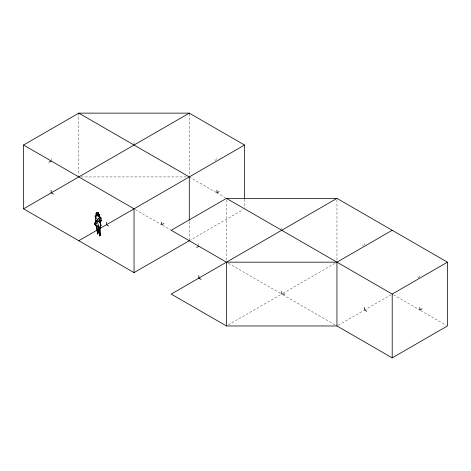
<?xml version="1.0" encoding="UTF-8"?>
<svg xmlns="http://www.w3.org/2000/svg" width="471" height="471" viewBox="0 0 471 471"><rect width="100%" height="100%" fill="white"/><g stroke="black" fill="none" stroke-linecap="round" stroke-linejoin="round"><path stroke-width="0.35" stroke-dasharray="2.35 1.77" d="M189.289 240.716L243.266 209.554M228.364 324.872L281.075 294.44M282.977 293.345L335.052 263.277M338.225 325.237L363.63 310.572M364.26 310.206L390.936 294.811M80.994 176.925L187.093 176.925M214.705 159.698L215.812 160.34M362.37 244.955L363.477 245.591M417.618 276.854L419.826 278.125M189.289 176.925L215.959 192.321M216.595 192.692L225.485 197.826M393.473 294.811L420.144 310.206M420.78 310.572L446.178 325.237M135.312 209.554L161.983 224.955M162.619 225.321L170.873 230.084M228.364 263.277L281.075 293.71M282.977 294.811L335.052 324.872M96.626 216.678L96.926 217.943M419.826 275.576L419.826 276.854M364.578 243.678L364.578 244.955M336.953 199.851L336.953 260.71M281.711 227.728L281.711 229.006M244.537 199.292L244.537 208.088M226.463 199.851L226.463 260.71M216.913 158.427L216.913 159.698M198.839 243.678L198.839 244.955M189.289 113.864L189.289 176.189M189.289 221.653L189.289 239.986M134.047 142.477L134.047 143.755M78.798 113.134L78.798 175.459M51.174 158.427L51.174 159.698"/><path stroke-width="0.71" d="M98.828 230.719L98.969 232.044L97.303 234.063L97.503 229.677M98.969 232.044L97.503 232.951L96.396 225.479M98.045 226.115L99.752 236.018L100.388 235.376C100.023 232.227 100.429 229.23 100.164 226.033M97.856 221.605L97.833 219.256L98.627 218.585L99.917 219.875L99.564 221.211L97.856 221.605L95.325 220.769L95.319 218.597L95.843 217.325M98.574 227.028L99.752 236.018C100.352 230.943 98.828 225.862 96.967 221.193L96.166 220.593L95.719 225.391L98.857 226.433M97.933 226.033L98.18 231.885L97.303 234.063L97.509 231.726M95.719 225.391L96.166 220.593M98.892 215.641L99.022 214.252L99.198 216.16M97.014 228.011L95.519 224.643L95.731 224.143L94.971 223.725L95.566 220.575M94.712 224.567L95.189 221.794L95.731 224.143L94.712 224.567L95.66 225.073M99.428 229.371L100.235 226.345L101.024 225.591L99.493 220.917L99.917 219.875L100.429 222.006L99.982 222.995L101.33 220.34L100.611 217.425L98.327 215.618L97.615 214.258L96.202 213.54L95.966 213.958L96.443 215.936L99.028 215.641L99.022 214.252M100.188 222.371L100.794 220.505M100.506 218.891L100.924 217.708L100.611 217.425L98.627 218.585M98.245 214.093L98.162 212.598L97.556 212.403L96.202 213.54L96.443 215.936L98.327 215.618L98.992 214.317L98.327 215.618L99.534 217.896M101.33 220.34L100.429 222.006L99.493 220.917L96.967 221.193M95.966 213.958L96.944 212.427L98.451 213.145L96.443 215.936M189.289 240.716L134.047 272.615L23.55 208.824L23.55 145.027L78.798 113.134L189.289 113.134L244.537 145.027L244.537 198.556M48.966 162.254L51.174 160.976M23.55 208.824L189.289 113.134M78.798 240.716L97.214 230.084M99.752 228.618L244.537 145.027M163.879 223.495L161.665 224.767L161.665 222.218M219.127 191.597L216.913 192.875L216.913 190.319M336.953 198.385L171.214 294.075L226.463 325.973L336.953 325.973L392.202 357.866L447.45 325.973L447.45 262.176L336.953 198.385L226.463 198.385L171.214 230.284L226.463 262.176L336.953 262.176L392.202 230.284M196.631 247.505L198.839 246.233M226.463 198.385L392.202 294.075L447.45 262.176M422.034 308.746L419.826 310.024L419.826 307.469M96.732 215.212L95.065 215.965L95.96 218.65M94.971 223.725L96.272 223.354M284.837 294.075L281.711 294.075L281.711 291.525M96.944 212.427L98.162 212.598M99.045 233.269L99.97 233.457L100.388 235.376L99.434 233.528M95.319 218.597L97.833 219.256M78.798 113.134L189.289 176.925L189.289 220.187M366.791 311.302L364.578 310.024L364.578 307.469M23.55 145.027L134.047 208.824L134.047 272.615M53.382 194.146L51.174 192.875L51.174 190.319M108.63 226.045L106.422 224.767L106.422 222.218M201.046 279.403L198.839 278.125L198.839 275.576M98.657 214.941L97.615 214.258L97.809 215.641M99.493 228.229L100.082 228.682M96.596 225.768L95.519 224.643L96.502 226.722L97.503 232.951M100.782 225.326L100.547 223.089L99.493 220.917L101.024 225.591M95.483 216.483L95.065 215.965L95.825 217.743M99.493 220.917L99.564 221.211M98.551 228.064L98.692 229.389M98.274 214.599L98.327 215.618M99.881 220.663L99.934 221.829M100.924 217.708L100.971 219.156M392.202 294.075L392.202 357.866M336.953 262.176L336.953 325.973M226.463 262.176L226.463 325.973"/></g></svg>
